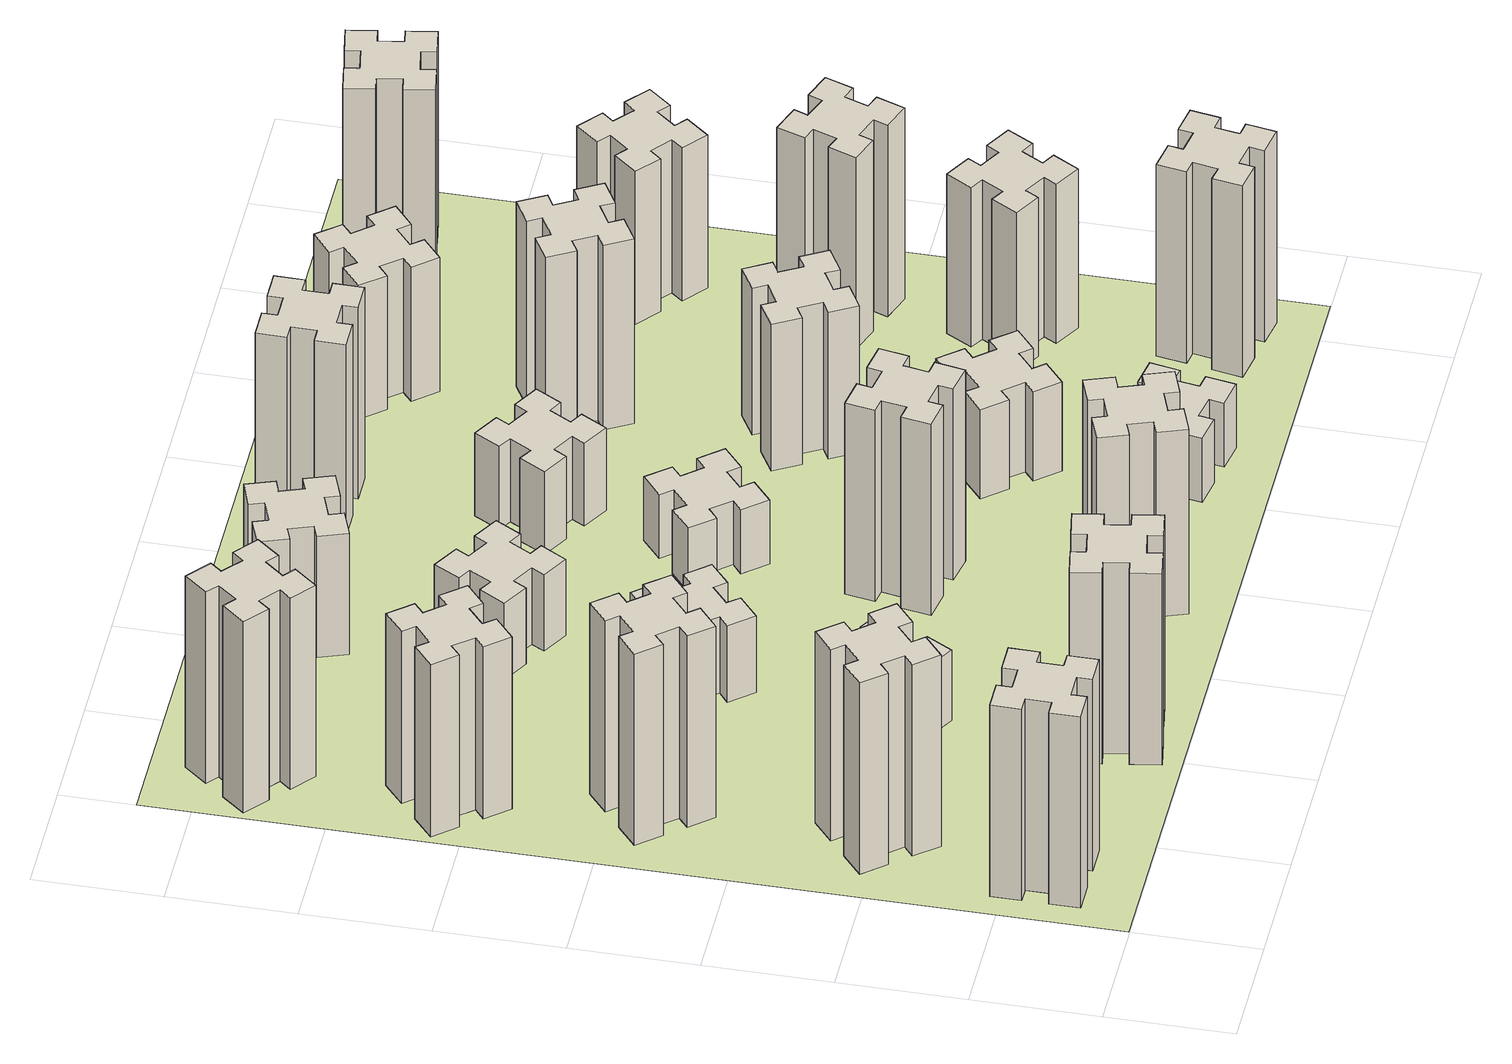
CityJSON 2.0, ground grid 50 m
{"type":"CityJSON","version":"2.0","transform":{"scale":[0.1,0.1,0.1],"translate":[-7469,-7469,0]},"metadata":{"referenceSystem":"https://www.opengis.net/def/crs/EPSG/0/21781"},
"CityObjects":{
"building1":{"type":"Building","attributes":{"class":"1000","function":"1000","usage":"1000","yearOfConstruction":2016,"roofType":"1000","measuredHeight":90,"storeysAboveGround":30,"storeysBelowGround":0},"geometry":[{"type":"Solid","lod":"1","boundaries":[[[[0,1,2,3,4,5,6,7,8,9,10,11,12,13,14,15,16,17,18,19]],[[17,16,20,21]],[[16,15,22,20]],[[15,14,23,22]],[[14,13,24,23]],[[13,12,25,24]],[[12,11,26,25]],[[11,10,27,26]],[[10,9,28,27]],[[9,8,29,28]],[[8,7,30,29]],[[7,6,31,30]],[[6,5,32,31]],[[5,4,33,32]],[[4,3,34,33]],[[3,2,35,34]],[[2,1,36,35]],[[1,0,37,36]],[[0,19,38,37]],[[19,18,39,38]],[[18,17,21,39]],[[24,25,26,27,28,29,30,31,32,33,34,35,36,37,38,39,21,20,22,23]]]]}]},
"building2":{"type":"Building","attributes":{"class":"1000","function":"1000","usage":"1000","yearOfConstruction":2016,"roofType":"1000","measuredHeight":90,"storeysAboveGround":30,"storeysBelowGround":0},"geometry":[{"type":"Solid","lod":"1","boundaries":[[[[40,41,42,43,44,45,46,47,48,49,50,51,52,53,54,55,56,57,58,59]],[[57,56,60,61]],[[56,55,62,60]],[[55,54,63,62]],[[54,53,64,63]],[[53,52,65,64]],[[52,51,66,65]],[[51,50,67,66]],[[50,49,68,67]],[[49,48,69,68]],[[48,47,70,69]],[[47,46,71,70]],[[46,45,72,71]],[[45,44,73,72]],[[44,43,74,73]],[[43,42,75,74]],[[42,41,76,75]],[[41,40,77,76]],[[40,59,78,77]],[[59,58,79,78]],[[58,57,61,79]],[[64,65,66,67,68,69,70,71,72,73,74,75,76,77,78,79,61,60,62,63]]]]}]},
"building3":{"type":"Building","attributes":{"class":"1000","function":"1000","usage":"1000","yearOfConstruction":2016,"roofType":"1000","measuredHeight":90,"storeysAboveGround":30,"storeysBelowGround":0},"geometry":[{"type":"Solid","lod":"1","boundaries":[[[[80,81,82,83,84,85,86,87,88,89,90,91,92,93,94,95,96,97,98,99]],[[97,96,100,101]],[[96,95,102,100]],[[95,94,103,102]],[[94,93,104,103]],[[93,92,105,104]],[[92,91,106,105]],[[91,90,107,106]],[[90,89,108,107]],[[89,88,109,108]],[[88,87,110,109]],[[87,86,111,110]],[[86,85,112,111]],[[85,84,113,112]],[[84,83,114,113]],[[83,82,115,114]],[[82,81,116,115]],[[81,80,117,116]],[[80,99,118,117]],[[99,98,119,118]],[[98,97,101,119]],[[104,105,106,107,108,109,110,111,112,113,114,115,116,117,118,119,101,100,102,103]]]]}]},
"building4":{"type":"Building","attributes":{"class":"1000","function":"1000","usage":"1000","yearOfConstruction":2016,"roofType":"1000","measuredHeight":81,"storeysAboveGround":30,"storeysBelowGround":0},"geometry":[{"type":"Solid","lod":"1","boundaries":[[[[120,121,122,123,124,125,126,127,128,129,130,131,132,133,134,135,136,137,138,139]],[[137,136,140,141]],[[136,135,142,140]],[[135,134,143,142]],[[134,133,144,143]],[[133,132,145,144]],[[132,131,146,145]],[[131,130,147,146]],[[130,129,148,147]],[[129,128,149,148]],[[128,127,150,149]],[[127,126,151,150]],[[126,125,152,151]],[[125,124,153,152]],[[124,123,154,153]],[[123,122,155,154]],[[122,121,156,155]],[[121,120,157,156]],[[120,139,158,157]],[[139,138,159,158]],[[138,137,141,159]],[[144,145,146,147,148,149,150,151,152,153,154,155,156,157,158,159,141,140,142,143]]]]}]},
"building5":{"type":"Building","attributes":{"class":"1000","function":"1000","usage":"1000","yearOfConstruction":2016,"roofType":"1000","measuredHeight":90,"storeysAboveGround":30,"storeysBelowGround":0},"geometry":[{"type":"Solid","lod":"1","boundaries":[[[[160,161,162,163,164,165,166,167,168,169,170,171,172,173,174,175,176,177,178,179]],[[177,176,180,181]],[[176,175,182,180]],[[175,174,183,182]],[[174,173,184,183]],[[173,172,185,184]],[[172,171,186,185]],[[171,170,187,186]],[[170,169,188,187]],[[169,168,189,188]],[[168,167,190,189]],[[167,166,191,190]],[[166,165,192,191]],[[165,164,193,192]],[[164,163,194,193]],[[163,162,195,194]],[[162,161,196,195]],[[161,160,197,196]],[[160,179,198,197]],[[179,178,199,198]],[[178,177,181,199]],[[184,185,186,187,188,189,190,191,192,193,194,195,196,197,198,199,181,180,182,183]]]]}]},
"building6":{"type":"Building","attributes":{"class":"1000","function":"1000","usage":"1000","yearOfConstruction":2016,"roofType":"1000","measuredHeight":90,"storeysAboveGround":30,"storeysBelowGround":0},"geometry":[{"type":"Solid","lod":"1","boundaries":[[[[200,201,202,203,204,205,206,207,208,209,210,211,212,213,214,215,216,217,218,219]],[[217,216,220,221]],[[216,215,222,220]],[[215,214,223,222]],[[214,213,224,223]],[[213,212,225,224]],[[212,211,226,225]],[[211,210,227,226]],[[210,209,228,227]],[[209,208,229,228]],[[208,207,230,229]],[[207,206,231,230]],[[206,205,232,231]],[[205,204,233,232]],[[204,203,234,233]],[[203,202,235,234]],[[202,201,236,235]],[[201,200,237,236]],[[200,219,238,237]],[[219,218,239,238]],[[218,217,221,239]],[[224,225,226,227,228,229,230,231,232,233,234,235,236,237,238,239,221,220,222,223]]]]}]},
"building7":{"type":"Building","attributes":{"class":"1000","function":"1000","usage":"1000","yearOfConstruction":2016,"roofType":"1000","measuredHeight":33,"storeysAboveGround":30,"storeysBelowGround":0},"geometry":[{"type":"Solid","lod":"1","boundaries":[[[[240,241,242,243,244,245,246,247,248,249,250,251,252,253,254,255,256,257,258,259]],[[257,256,260,261]],[[256,255,262,260]],[[255,254,263,262]],[[254,253,264,263]],[[253,252,265,264]],[[252,251,266,265]],[[251,250,267,266]],[[250,249,268,267]],[[249,248,269,268]],[[248,247,270,269]],[[247,246,271,270]],[[246,245,272,271]],[[245,244,273,272]],[[244,243,274,273]],[[243,242,275,274]],[[242,241,276,275]],[[241,240,277,276]],[[240,259,278,277]],[[259,258,279,278]],[[258,257,261,279]],[[264,265,266,267,268,269,270,271,272,273,274,275,276,277,278,279,261,260,262,263]]]]}]},
"building8":{"type":"Building","attributes":{"class":"1000","function":"1000","usage":"1000","yearOfConstruction":2016,"roofType":"1000","measuredHeight":36,"storeysAboveGround":30,"storeysBelowGround":0},"geometry":[{"type":"Solid","lod":"1","boundaries":[[[[280,281,282,283,284,285,286,287,288,289,290,291,292,293,294,295,296,297,298,299]],[[297,296,300,301]],[[296,295,302,300]],[[295,294,303,302]],[[294,293,304,303]],[[293,292,305,304]],[[292,291,306,305]],[[291,290,307,306]],[[290,289,308,307]],[[289,288,309,308]],[[288,287,310,309]],[[287,286,311,310]],[[286,285,312,311]],[[285,284,313,312]],[[284,283,314,313]],[[283,282,315,314]],[[282,281,316,315]],[[281,280,317,316]],[[280,299,318,317]],[[299,298,319,318]],[[298,297,301,319]],[[304,305,306,307,308,309,310,311,312,313,314,315,316,317,318,319,301,300,302,303]]]]}]},
"building9":{"type":"Building","attributes":{"class":"1000","function":"1000","usage":"1000","yearOfConstruction":2016,"roofType":"1000","measuredHeight":36,"storeysAboveGround":30,"storeysBelowGround":0},"geometry":[{"type":"Solid","lod":"1","boundaries":[[[[320,321,322,323,324,325,326,327,328,329,330,331,332,333,334,335,336,337,338,339]],[[337,336,340,341]],[[336,335,342,340]],[[335,334,343,342]],[[334,333,344,343]],[[333,332,345,344]],[[332,331,346,345]],[[331,330,347,346]],[[330,329,348,347]],[[329,328,349,348]],[[328,327,350,349]],[[327,326,351,350]],[[326,325,352,351]],[[325,324,353,352]],[[324,323,354,353]],[[323,322,355,354]],[[322,321,356,355]],[[321,320,357,356]],[[320,339,358,357]],[[339,338,359,358]],[[338,337,341,359]],[[344,345,346,347,348,349,350,351,352,353,354,355,356,357,358,359,341,340,342,343]]]]}]},
"building10":{"type":"Building","attributes":{"class":"1000","function":"1000","usage":"1000","yearOfConstruction":2016,"roofType":"1000","measuredHeight":87,"storeysAboveGround":30,"storeysBelowGround":0},"geometry":[{"type":"Solid","lod":"1","boundaries":[[[[360,361,362,363,364,365,366,367,368,369,370,371,372,373,374,375,376,377,378,379]],[[377,376,380,381]],[[376,375,382,380]],[[375,374,383,382]],[[374,373,384,383]],[[373,372,385,384]],[[372,371,386,385]],[[371,370,387,386]],[[370,369,388,387]],[[369,368,389,388]],[[368,367,390,389]],[[367,366,391,390]],[[366,365,392,391]],[[365,364,393,392]],[[364,363,394,393]],[[363,362,395,394]],[[362,361,396,395]],[[361,360,397,396]],[[360,379,398,397]],[[379,378,399,398]],[[378,377,381,399]],[[384,385,386,387,388,389,390,391,392,393,394,395,396,397,398,399,381,380,382,383]]]]}]},
"building11":{"type":"Building","attributes":{"class":"1000","function":"1000","usage":"1000","yearOfConstruction":2016,"roofType":"1000","measuredHeight":57,"storeysAboveGround":30,"storeysBelowGround":0},"geometry":[{"type":"Solid","lod":"1","boundaries":[[[[400,401,402,403,404,405,406,407,408,409,410,411,412,413,414,415,416,417,418,419]],[[417,416,420,421]],[[416,415,422,420]],[[415,414,423,422]],[[414,413,424,423]],[[413,412,425,424]],[[412,411,426,425]],[[411,410,427,426]],[[410,409,428,427]],[[409,408,429,428]],[[408,407,430,429]],[[407,406,431,430]],[[406,405,432,431]],[[405,404,433,432]],[[404,403,434,433]],[[403,402,435,434]],[[402,401,436,435]],[[401,400,437,436]],[[400,419,438,437]],[[419,418,439,438]],[[418,417,421,439]],[[424,425,426,427,428,429,430,431,432,433,434,435,436,437,438,439,421,420,422,423]]]]}]},
"building12":{"type":"Building","attributes":{"class":"1000","function":"1000","usage":"1000","yearOfConstruction":2016,"roofType":"1000","measuredHeight":90,"storeysAboveGround":30,"storeysBelowGround":0},"geometry":[{"type":"Solid","lod":"1","boundaries":[[[[440,441,442,443,444,445,446,447,448,449,450,451,452,453,454,455,456,457,458,459]],[[457,456,460,461]],[[456,455,462,460]],[[455,454,463,462]],[[454,453,464,463]],[[453,452,465,464]],[[452,451,466,465]],[[451,450,467,466]],[[450,449,468,467]],[[449,448,469,468]],[[448,447,470,469]],[[447,446,471,470]],[[446,445,472,471]],[[445,444,473,472]],[[444,443,474,473]],[[443,442,475,474]],[[442,441,476,475]],[[441,440,477,476]],[[440,459,478,477]],[[459,458,479,478]],[[458,457,461,479]],[[464,465,466,467,468,469,470,471,472,473,474,475,476,477,478,479,461,460,462,463]]]]}]},
"building13":{"type":"Building","attributes":{"class":"1000","function":"1000","usage":"1000","yearOfConstruction":2016,"roofType":"1000","measuredHeight":30,"storeysAboveGround":30,"storeysBelowGround":0},"geometry":[{"type":"Solid","lod":"1","boundaries":[[[[480,481,482,483,484,485,486,487,488,489,490,491,492,493,494,495,496,497,498,499]],[[497,496,500,501]],[[496,495,502,500]],[[495,494,503,502]],[[494,493,504,503]],[[493,492,505,504]],[[492,491,506,505]],[[491,490,507,506]],[[490,489,508,507]],[[489,488,509,508]],[[488,487,510,509]],[[487,486,511,510]],[[486,485,512,511]],[[485,484,513,512]],[[484,483,514,513]],[[483,482,515,514]],[[482,481,516,515]],[[481,480,517,516]],[[480,499,518,517]],[[499,498,519,518]],[[498,497,501,519]],[[504,505,506,507,508,509,510,511,512,513,514,515,516,517,518,519,501,500,502,503]]]]}]},
"building14":{"type":"Building","attributes":{"class":"1000","function":"1000","usage":"1000","yearOfConstruction":2016,"roofType":"1000","measuredHeight":39,"storeysAboveGround":30,"storeysBelowGround":0},"geometry":[{"type":"Solid","lod":"1","boundaries":[[[[520,521,522,523,524,525,526,527,528,529,530,531,532,533,534,535,536,537,538,539]],[[537,536,540,541]],[[536,535,542,540]],[[535,534,543,542]],[[534,533,544,543]],[[533,532,545,544]],[[532,531,546,545]],[[531,530,547,546]],[[530,529,548,547]],[[529,528,549,548]],[[528,527,550,549]],[[527,526,551,550]],[[526,525,552,551]],[[525,524,553,552]],[[524,523,554,553]],[[523,522,555,554]],[[522,521,556,555]],[[521,520,557,556]],[[520,539,558,557]],[[539,538,559,558]],[[538,537,541,559]],[[544,545,546,547,548,549,550,551,552,553,554,555,556,557,558,559,541,540,542,543]]]]}]},
"building15":{"type":"Building","attributes":{"class":"1000","function":"1000","usage":"1000","yearOfConstruction":2016,"roofType":"1000","measuredHeight":30,"storeysAboveGround":30,"storeysBelowGround":0},"geometry":[{"type":"Solid","lod":"1","boundaries":[[[[560,561,562,563,564,565,566,567,568,569,570,571,572,573,574,575,576,577,578,579]],[[577,576,580,581]],[[576,575,582,580]],[[575,574,583,582]],[[574,573,584,583]],[[573,572,585,584]],[[572,571,586,585]],[[571,570,587,586]],[[570,569,588,587]],[[569,568,589,588]],[[568,567,590,589]],[[567,566,591,590]],[[566,565,592,591]],[[565,564,593,592]],[[564,563,594,593]],[[563,562,595,594]],[[562,561,596,595]],[[561,560,597,596]],[[560,579,598,597]],[[579,578,599,598]],[[578,577,581,599]],[[584,585,586,587,588,589,590,591,592,593,594,595,596,597,598,599,581,580,582,583]]]]}]},
"building16":{"type":"Building","attributes":{"class":"1000","function":"1000","usage":"1000","yearOfConstruction":2016,"roofType":"1000","measuredHeight":90,"storeysAboveGround":30,"storeysBelowGround":0},"geometry":[{"type":"Solid","lod":"1","boundaries":[[[[600,601,602,603,604,605,606,607,608,609,610,611,612,613,614,615,616,617,618,619]],[[617,616,620,621]],[[616,615,622,620]],[[615,614,623,622]],[[614,613,624,623]],[[613,612,625,624]],[[612,611,626,625]],[[611,610,627,626]],[[610,609,628,627]],[[609,608,629,628]],[[608,607,630,629]],[[607,606,631,630]],[[606,605,632,631]],[[605,604,633,632]],[[604,603,634,633]],[[603,602,635,634]],[[602,601,636,635]],[[601,600,637,636]],[[600,619,638,637]],[[619,618,639,638]],[[618,617,621,639]],[[624,625,626,627,628,629,630,631,632,633,634,635,636,637,638,639,621,620,622,623]]]]}]},
"building17":{"type":"Building","attributes":{"class":"1000","function":"1000","usage":"1000","yearOfConstruction":2016,"roofType":"1000","measuredHeight":42,"storeysAboveGround":30,"storeysBelowGround":0},"geometry":[{"type":"Solid","lod":"1","boundaries":[[[[640,641,642,643,644,645,646,647,648,649,650,651,652,653,654,655,656,657,658,659]],[[657,656,660,661]],[[656,655,662,660]],[[655,654,663,662]],[[654,653,664,663]],[[653,652,665,664]],[[652,651,666,665]],[[651,650,667,666]],[[650,649,668,667]],[[649,648,669,668]],[[648,647,670,669]],[[647,646,671,670]],[[646,645,672,671]],[[645,644,673,672]],[[644,643,674,673]],[[643,642,675,674]],[[642,641,676,675]],[[641,640,677,676]],[[640,659,678,677]],[[659,658,679,678]],[[658,657,661,679]],[[664,665,666,667,668,669,670,671,672,673,674,675,676,677,678,679,661,660,662,663]]]]}]},
"building18":{"type":"Building","attributes":{"class":"1000","function":"1000","usage":"1000","yearOfConstruction":2016,"roofType":"1000","measuredHeight":69,"storeysAboveGround":30,"storeysBelowGround":0},"geometry":[{"type":"Solid","lod":"1","boundaries":[[[[680,681,682,683,684,685,686,687,688,689,690,691,692,693,694,695,696,697,698,699]],[[697,696,700,701]],[[696,695,702,700]],[[695,694,703,702]],[[694,693,704,703]],[[693,692,705,704]],[[692,691,706,705]],[[691,690,707,706]],[[690,689,708,707]],[[689,688,709,708]],[[688,687,710,709]],[[687,686,711,710]],[[686,685,712,711]],[[685,684,713,712]],[[684,683,714,713]],[[683,682,715,714]],[[682,681,716,715]],[[681,680,717,716]],[[680,699,718,717]],[[699,698,719,718]],[[698,697,701,719]],[[704,705,706,707,708,709,710,711,712,713,714,715,716,717,718,719,701,700,702,703]]]]}]},
"building19":{"type":"Building","attributes":{"class":"1000","function":"1000","usage":"1000","yearOfConstruction":2016,"roofType":"1000","measuredHeight":87,"storeysAboveGround":30,"storeysBelowGround":0},"geometry":[{"type":"Solid","lod":"1","boundaries":[[[[720,721,722,723,724,725,726,727,728,729,730,731,732,733,734,735,736,737,738,739]],[[737,736,740,741]],[[736,735,742,740]],[[735,734,743,742]],[[734,733,744,743]],[[733,732,745,744]],[[732,731,746,745]],[[731,730,747,746]],[[730,729,748,747]],[[729,728,749,748]],[[728,727,750,749]],[[727,726,751,750]],[[726,725,752,751]],[[725,724,753,752]],[[724,723,754,753]],[[723,722,755,754]],[[722,721,756,755]],[[721,720,757,756]],[[720,739,758,757]],[[739,738,759,758]],[[738,737,741,759]],[[744,745,746,747,748,749,750,751,752,753,754,755,756,757,758,759,741,740,742,743]]]]}]},
"building20":{"type":"Building","attributes":{"class":"1000","function":"1000","usage":"1000","yearOfConstruction":2016,"roofType":"1000","measuredHeight":90,"storeysAboveGround":30,"storeysBelowGround":0},"geometry":[{"type":"Solid","lod":"1","boundaries":[[[[760,761,762,763,764,765,766,767,768,769,770,771,772,773,774,775,776,777,778,779]],[[777,776,780,781]],[[776,775,782,780]],[[775,774,783,782]],[[774,773,784,783]],[[773,772,785,784]],[[772,771,786,785]],[[771,770,787,786]],[[770,769,788,787]],[[769,768,789,788]],[[768,767,790,789]],[[767,766,791,790]],[[766,765,792,791]],[[765,764,793,792]],[[764,763,794,793]],[[763,762,795,794]],[[762,761,796,795]],[[761,760,797,796]],[[760,779,798,797]],[[779,778,799,798]],[[778,777,781,799]],[[784,785,786,787,788,789,790,791,792,793,794,795,796,797,798,799,781,780,782,783]]]]}]},
"building21":{"type":"Building","attributes":{"class":"1000","function":"1000","usage":"1000","yearOfConstruction":2016,"roofType":"1000","measuredHeight":63,"storeysAboveGround":30,"storeysBelowGround":0},"geometry":[{"type":"Solid","lod":"1","boundaries":[[[[800,801,802,803,804,805,806,807,808,809,810,811,812,813,814,815,816,817,818,819]],[[817,816,820,821]],[[816,815,822,820]],[[815,814,823,822]],[[814,813,824,823]],[[813,812,825,824]],[[812,811,826,825]],[[811,810,827,826]],[[810,809,828,827]],[[809,808,829,828]],[[808,807,830,829]],[[807,806,831,830]],[[806,805,832,831]],[[805,804,833,832]],[[804,803,834,833]],[[803,802,835,834]],[[802,801,836,835]],[[801,800,837,836]],[[800,819,838,837]],[[819,818,839,838]],[[818,817,821,839]],[[824,825,826,827,828,829,830,831,832,833,834,835,836,837,838,839,821,820,822,823]]]]}]},
"building22":{"type":"Building","attributes":{"class":"1000","function":"1000","usage":"1000","yearOfConstruction":2016,"roofType":"1000","measuredHeight":75,"storeysAboveGround":30,"storeysBelowGround":0},"geometry":[{"type":"Solid","lod":"1","boundaries":[[[[840,841,842,843,844,845,846,847,848,849,850,851,852,853,854,855,856,857,858,859]],[[857,856,860,861]],[[856,855,862,860]],[[855,854,863,862]],[[854,853,864,863]],[[853,852,865,864]],[[852,851,866,865]],[[851,850,867,866]],[[850,849,868,867]],[[849,848,869,868]],[[848,847,870,869]],[[847,846,871,870]],[[846,845,872,871]],[[845,844,873,872]],[[844,843,874,873]],[[843,842,875,874]],[[842,841,876,875]],[[841,840,877,876]],[[840,859,878,877]],[[859,858,879,878]],[[858,857,861,879]],[[864,865,866,867,868,869,870,871,872,873,874,875,876,877,878,879,861,860,862,863]]]]}]},
"building23":{"type":"Building","attributes":{"class":"1000","function":"1000","usage":"1000","yearOfConstruction":2016,"roofType":"1000","measuredHeight":90,"storeysAboveGround":30,"storeysBelowGround":0},"geometry":[{"type":"Solid","lod":"1","boundaries":[[[[880,881,882,883,884,885,886,887,888,889,890,891,892,893,894,895,896,897,898,899]],[[897,896,900,901]],[[896,895,902,900]],[[895,894,903,902]],[[894,893,904,903]],[[893,892,905,904]],[[892,891,906,905]],[[891,890,907,906]],[[890,889,908,907]],[[889,888,909,908]],[[888,887,910,909]],[[887,886,911,910]],[[886,885,912,911]],[[885,884,913,912]],[[884,883,914,913]],[[883,882,915,914]],[[882,881,916,915]],[[881,880,917,916]],[[880,899,918,917]],[[899,898,919,918]],[[898,897,901,919]],[[904,905,906,907,908,909,910,911,912,913,914,915,916,917,918,919,901,900,902,903]]]]}]},
"building24":{"type":"Building","attributes":{"class":"1000","function":"1000","usage":"1000","yearOfConstruction":2016,"roofType":"1000","measuredHeight":72,"storeysAboveGround":30,"storeysBelowGround":0},"geometry":[{"type":"Solid","lod":"1","boundaries":[[[[920,921,922,923,924,925,926,927,928,929,930,931,932,933,934,935,936,937,938,939]],[[937,936,940,941]],[[936,935,942,940]],[[935,934,943,942]],[[934,933,944,943]],[[933,932,945,944]],[[932,931,946,945]],[[931,930,947,946]],[[930,929,948,947]],[[929,928,949,948]],[[928,927,950,949]],[[927,926,951,950]],[[926,925,952,951]],[[925,924,953,952]],[[924,923,954,953]],[[923,922,955,954]],[[922,921,956,955]],[[921,920,957,956]],[[920,939,958,957]],[[939,938,959,958]],[[938,937,941,959]],[[944,945,946,947,948,949,950,951,952,953,954,955,956,957,958,959,941,940,942,943]]]]}]},
"building25":{"type":"Building","attributes":{"class":"1000","function":"1000","usage":"1000","yearOfConstruction":2016,"roofType":"1000","measuredHeight":90,"storeysAboveGround":30,"storeysBelowGround":0},"geometry":[{"type":"Solid","lod":"1","boundaries":[[[[960,961,962,963,964,965,966,967,968,969,970,971,972,973,974,975,976,977,978,979]],[[977,976,980,981]],[[976,975,982,980]],[[975,974,983,982]],[[974,973,984,983]],[[973,972,985,984]],[[972,971,986,985]],[[971,970,987,986]],[[970,969,988,987]],[[969,968,989,988]],[[968,967,990,989]],[[967,966,991,990]],[[966,965,992,991]],[[965,964,993,992]],[[964,963,994,993]],[[963,962,995,994]],[[962,961,996,995]],[[961,960,997,996]],[[960,979,998,997]],[[979,978,999,998]],[[978,977,981,999]],[[984,985,986,987,988,989,990,991,992,993,994,995,996,997,998,999,981,980,982,983]]]]}]},
"landuse1":{"type":"LandUse","attributes":{"name":"plot1","function":"1010"},"geometry":[{"type":"MultiSurface","lod":"1","boundaries":[[[1000,1001,1002,1003]]]}]}
},
"vertices":[
[165,425,0],[165,325,0],[105,325,0],[105,205,0],[225,205,0],[225,265,0],[325,265,0],[325,205,0],[445,205,0],[445,325,0],[385,325,0],[385,425,0],[445,425,0],[445,545,0],[325,545,0],[325,485,0],[225,485,0],[225,545,0],[105,545,0],[105,425,0],[225,485,900],[225,545,900],[325,485,900],[325,545,900],[445,545,900],[445,425,900],[385,425,900],[385,325,900],[445,325,900],[445,205,900],[325,205,900],[325,265,900],[225,265,900],[225,205,900],[105,205,900],[105,325,900],[165,325,900],[165,425,900],[105,425,900],[105,545,900],
[492,1048,0],[427,1124,0],[473,1163,0],[396,1255,0],[304,1178,0],[343,1132,0],[266,1067,0],[228,1113,0],[136,1036,0],[213,944,0],[259,983,0],[323,906,0],[277,868,0],[354,776,0],[446,853,0],[408,899,0],[484,963,0],[523,917,0],[615,994,0],[538,1086,0],[484,963,900],[523,917,900],[408,899,900],[446,853,900],[354,776,900],[277,868,900],[323,906,900],[259,983,900],[213,944,900],[136,1036,900],[228,1113,900],[266,1067,900],[343,1132,900],[304,1178,900],[396,1255,900],[473,1163,900],[427,1124,900],[492,1048,900],[538,1086,900],[615,994,900],
[492,1888,0],[427,1964,0],[473,2003,0],[396,2095,0],[304,2018,0],[343,1972,0],[266,1907,0],[228,1953,0],[136,1876,0],[213,1784,0],[259,1823,0],[323,1746,0],[277,1708,0],[354,1616,0],[446,1693,0],[408,1739,0],[484,1803,0],[523,1757,0],[615,1834,0],[538,1926,0],[484,1803,900],[523,1757,900],[408,1739,900],[446,1693,900],[354,1616,900],[277,1708,900],[323,1746,900],[259,1823,900],[213,1784,900],[136,1876,900],[228,1953,900],[266,1907,900],[343,1972,900],[304,2018,900],[396,2095,900],[473,2003,900],[427,1964,900],[492,1888,900],[538,1926,900],[615,1834,900],
[243,2712,0],[166,2647,0],[128,2693,0],[36,2616,0],[113,2524,0],[159,2563,0],[223,2486,0],[177,2448,0],[254,2356,0],[346,2433,0],[308,2479,0],[384,2543,0],[423,2497,0],[515,2574,0],[438,2666,0],[392,2628,0],[327,2704,0],[373,2743,0],[296,2835,0],[204,2758,0],[327,2704,810],[373,2743,810],[392,2628,810],[438,2666,810],[515,2574,810],[423,2497,810],[384,2543,810],[308,2479,810],[346,2433,810],[254,2356,810],[177,2448,810],[223,2486,810],[159,2563,810],[113,2524,810],[36,2616,810],[128,2693,810],[166,2647,810],[243,2712,810],[204,2758,810],[296,2835,810],
[1232,245,0],[1215,344,0],[1274,354,0],[1253,472,0],[1135,451,0],[1145,392,0],[1047,375,0],[1037,434,0],[918,413,0],[939,295,0],[998,305,0],[1016,207,0],[957,197,0],[977,78,0],[1096,99,0],[1085,158,0],[1184,176,0],[1194,117,0],[1312,137,0],[1291,256,0],[1184,176,900],[1194,117,900],[1085,158,900],[1096,99,900],[977,78,900],[957,197,900],[1016,207,900],[998,305,900],[939,295,900],[918,413,900],[1037,434,900],[1047,375,900],[1145,392,900],[1135,451,900],[1253,472,900],[1274,354,900],[1215,344,900],[1232,245,900],[1291,256,900],[1312,137,900],
[384,3387,0],[308,3452,0],[346,3498,0],[254,3575,0],[177,3483,0],[223,3444,0],[159,3368,0],[113,3406,0],[36,3314,0],[128,3237,0],[166,3283,0],[243,3219,0],[204,3173,0],[296,3096,0],[373,3188,0],[327,3226,0],[392,3303,0],[438,3264,0],[515,3356,0],[423,3433,0],[392,3303,900],[438,3264,900],[327,3226,900],[373,3188,900],[296,3096,900],[204,3173,900],[243,3219,900],[166,3283,900],[128,3237,900],[36,3314,900],[113,3406,900],[159,3368,900],[223,3444,900],[177,3483,900],[254,3575,900],[346,3498,900],[308,3452,900],[384,3387,900],[423,3433,900],[515,3356,900],
[1086,1017,0],[1136,1104,0],[1188,1074,0],[1248,1178,0],[1144,1238,0],[1114,1186,0],[1027,1236,0],[1057,1288,0],[953,1348,0],[893,1244,0],[945,1214,0],[895,1127,0],[843,1157,0],[783,1053,0],[887,993,0],[917,1045,0],[1004,995,0],[974,943,0],[1078,883,0],[1138,987,0],[1004,995,330],[974,943,330],[917,1045,330],[887,993,330],[783,1053,330],[843,1157,330],[895,1127,330],[945,1214,330],[893,1244,330],[953,1348,330],[1057,1288,330],[1027,1236,330],[1114,1186,330],[1144,1238,330],[1248,1178,330],[1188,1074,330],[1136,1104,330],[1086,1017,330],[1138,987,330],[1078,883,330],
[1083,1972,0],[1006,1907,0],[968,1953,0],[876,1876,0],[953,1784,0],[999,1823,0],[1063,1746,0],[1017,1708,0],[1094,1616,0],[1186,1693,0],[1148,1739,0],[1224,1803,0],[1263,1757,0],[1355,1834,0],[1278,1926,0],[1232,1888,0],[1167,1964,0],[1213,2003,0],[1136,2095,0],[1044,2018,0],[1167,1964,360],[1213,2003,360],[1232,1888,360],[1278,1926,360],[1355,1834,360],[1263,1757,360],[1224,1803,360],[1148,1739,360],[1186,1693,360],[1094,1616,360],[1017,1708,360],[1063,1746,360],[999,1823,360],[953,1784,360],[876,1876,360],[968,1953,360],[1006,1907,360],[1083,1972,360],[1044,2018,360],[1136,2095,360],
[1314,2666,0],[1227,2716,0],[1257,2768,0],[1153,2828,0],[1093,2724,0],[1145,2694,0],[1095,2607,0],[1043,2637,0],[983,2533,0],[1087,2473,0],[1117,2525,0],[1204,2475,0],[1174,2423,0],[1278,2363,0],[1338,2467,0],[1286,2497,0],[1336,2584,0],[1388,2554,0],[1448,2658,0],[1344,2718,0],[1336,2584,360],[1388,2554,360],[1286,2497,360],[1338,2467,360],[1278,2363,360],[1174,2423,360],[1204,2475,360],[1117,2525,360],[1087,2473,360],[983,2533,360],[1043,2637,360],[1095,2607,360],[1145,2694,360],[1093,2724,360],[1153,2828,360],[1257,2768,360],[1227,2716,360],[1314,2666,360],[1344,2718,360],[1448,2658,360],
[1965,496,0],[1871,462,0],[1850,518,0],[1737,477,0],[1779,364,0],[1835,385,0],[1869,291,0],[1813,270,0],[1854,157,0],[1967,199,0],[1946,255,0],[2040,289,0],[2060,233,0],[2173,274,0],[2132,387,0],[2076,366,0],[2042,460,0],[2098,480,0],[2057,593,0],[1944,552,0],[2042,460,870],[2098,480,870],[2076,366,870],[2132,387,870],[2173,274,870],[2060,233,870],[2040,289,870],[1946,255,870],[1967,199,870],[1854,157,870],[1813,270,870],[1869,291,870],[1835,385,870],[1779,364,870],[1737,477,870],[1850,518,870],[1871,462,870],[1965,496,870],[1944,552,870],[2057,593,870],
[1125,3456,0],[1031,3422,0],[1010,3478,0],[897,3437,0],[939,3324,0],[995,3345,0],[1029,3251,0],[973,3230,0],[1014,3117,0],[1127,3159,0],[1106,3215,0],[1200,3249,0],[1220,3193,0],[1333,3234,0],[1292,3347,0],[1236,3326,0],[1202,3420,0],[1258,3440,0],[1217,3553,0],[1104,3512,0],[1202,3420,570],[1258,3440,570],[1236,3326,570],[1292,3347,570],[1333,3234,570],[1220,3193,570],[1200,3249,570],[1106,3215,570],[1127,3159,570],[1014,3117,570],[973,3230,570],[1029,3251,570],[995,3345,570],[939,3324,570],[897,3437,570],[1010,3478,570],[1031,3422,570],[1125,3456,570],[1104,3512,570],[1217,3553,570],
[1924,1315,0],[1825,1332,0],[1836,1391,0],[1717,1412,0],[1697,1294,0],[1756,1284,0],[1738,1185,0],[1679,1196,0],[1658,1077,0],[1777,1057,0],[1787,1116,0],[1885,1098,0],[1875,1039,0],[1993,1018,0],[2014,1137,0],[1955,1147,0],[1972,1245,0],[2031,1235,0],[2052,1353,0],[1934,1374,0],[1972,1245,900],[2031,1235,900],[1955,1147,900],[2014,1137,900],[1993,1018,900],[1875,1039,900],[1885,1098,900],[1787,1116,900],[1777,1057,900],[1658,1077,900],[1679,1196,900],[1738,1185,900],[1756,1284,900],[1697,1294,900],[1717,1412,900],[1836,1391,900],[1825,1332,900],[1924,1315,900],[1934,1374,900],[2052,1353,900],
[1972,1988,0],[1907,2064,0],[1953,2103,0],[1876,2195,0],[1784,2118,0],[1823,2072,0],[1746,2007,0],[1708,2053,0],[1616,1976,0],[1693,1884,0],[1739,1923,0],[1803,1846,0],[1757,1808,0],[1834,1716,0],[1926,1793,0],[1888,1839,0],[1964,1903,0],[2003,1857,0],[2095,1934,0],[2018,2026,0],[1964,1903,300],[2003,1857,300],[1888,1839,300],[1926,1793,300],[1834,1716,300],[1757,1808,300],[1803,1846,300],[1739,1923,300],[1693,1884,300],[1616,1976,300],[1708,2053,300],[1746,2007,300],[1823,2072,300],[1784,2118,300],[1876,2195,300],[1953,2103,300],[1907,2064,300],[1972,1988,300],[2018,2026,300],[2095,1934,300],
[2026,2497,0],[2076,2584,0],[2128,2554,0],[2188,2658,0],[2084,2718,0],[2054,2666,0],[1967,2716,0],[1997,2768,0],[1893,2828,0],[1833,2724,0],[1885,2694,0],[1835,2607,0],[1783,2637,0],[1723,2533,0],[1827,2473,0],[1857,2525,0],[1944,2475,0],[1914,2423,0],[2018,2363,0],[2078,2467,0],[1944,2475,390],[1914,2423,390],[1857,2525,390],[1827,2473,390],[1723,2533,390],[1783,2637,390],[1835,2607,390],[1885,2694,390],[1833,2724,390],[1893,2828,390],[1997,2768,390],[1967,2716,390],[2054,2666,390],[2084,2718,390],[2188,2658,390],[2128,2554,390],[2076,2584,390],[2026,2497,390],[2078,2467,390],[2018,2363,390],
[2596,444,0],[2578,345,0],[2519,356,0],[2498,237,0],[2617,217,0],[2627,276,0],[2725,258,0],[2715,199,0],[2833,178,0],[2854,297,0],[2795,307,0],[2812,405,0],[2871,395,0],[2892,513,0],[2774,534,0],[2764,475,0],[2665,492,0],[2676,551,0],[2557,572,0],[2537,454,0],[2665,492,300],[2676,551,300],[2764,475,300],[2774,534,300],[2892,513,300],[2871,395,300],[2812,405,300],[2795,307,300],[2854,297,300],[2833,178,300],[2715,199,300],[2725,258,300],[2627,276,300],[2617,217,300],[2498,237,300],[2519,356,300],[2578,345,300],[2596,444,300],[2537,454,300],[2557,572,300],
[1965,3385,0],[1965,3485,0],[2025,3485,0],[2025,3605,0],[1905,3605,0],[1905,3545,0],[1805,3545,0],[1805,3605,0],[1685,3605,0],[1685,3485,0],[1745,3485,0],[1745,3385,0],[1685,3385,0],[1685,3265,0],[1805,3265,0],[1805,3325,0],[1905,3325,0],[1905,3265,0],[2025,3265,0],[2025,3385,0],[1905,3325,900],[1905,3265,900],[1805,3325,900],[1805,3265,900],[1685,3265,900],[1685,3385,900],[1745,3385,900],[1745,3485,900],[1685,3485,900],[1685,3605,900],[1805,3605,900],[1805,3545,900],[1905,3545,900],[1905,3605,900],[2025,3605,900],[2025,3485,900],[1965,3485,900],[1965,3385,900],[2025,3385,900],[2025,3265,900],
[2563,1132,0],[2486,1067,0],[2448,1113,0],[2356,1036,0],[2433,944,0],[2479,983,0],[2543,906,0],[2497,868,0],[2574,776,0],[2666,853,0],[2628,899,0],[2704,963,0],[2743,917,0],[2835,994,0],[2758,1086,0],[2712,1048,0],[2647,1124,0],[2693,1163,0],[2616,1255,0],[2524,1178,0],[2647,1124,420],[2693,1163,420],[2712,1048,420],[2758,1086,420],[2835,994,420],[2743,917,420],[2704,963,420],[2628,899,420],[2666,853,420],[2574,776,420],[2497,868,420],[2543,906,420],[2479,983,420],[2433,944,420],[2356,1036,420],[2448,1113,420],[2486,1067,420],[2563,1132,420],[2524,1178,420],[2616,1255,420],
[2475,1744,0],[2525,1657,0],[2473,1627,0],[2533,1523,0],[2637,1583,0],[2607,1635,0],[2694,1685,0],[2724,1633,0],[2828,1693,0],[2768,1797,0],[2716,1767,0],[2666,1854,0],[2718,1884,0],[2658,1988,0],[2554,1928,0],[2584,1876,0],[2497,1826,0],[2467,1878,0],[2363,1818,0],[2423,1714,0],[2497,1826,690],[2467,1878,690],[2584,1876,690],[2554,1928,690],[2658,1988,690],[2718,1884,690],[2666,1854,690],[2716,1767,690],[2768,1797,690],[2828,1693,690],[2724,1633,690],[2694,1685,690],[2607,1635,690],[2637,1583,690],[2533,1523,690],[2473,1627,690],[2525,1657,690],[2475,1744,690],[2423,1714,690],[2363,1818,690],
[2607,2475,0],[2694,2525,0],[2724,2473,0],[2828,2533,0],[2768,2637,0],[2716,2607,0],[2666,2694,0],[2718,2724,0],[2658,2828,0],[2554,2768,0],[2584,2716,0],[2497,2666,0],[2467,2718,0],[2363,2658,0],[2423,2554,0],[2475,2584,0],[2525,2497,0],[2473,2467,0],[2533,2363,0],[2637,2423,0],[2525,2497,870],[2473,2467,870],[2475,2584,870],[2423,2554,870],[2363,2658,870],[2467,2718,870],[2497,2666,870],[2584,2716,870],[2554,2768,870],[2658,2828,870],[2718,2724,870],[2666,2694,870],[2716,2607,870],[2768,2637,870],[2828,2533,870],[2724,2473,870],[2694,2525,870],[2607,2475,870],[2637,2423,870],[2533,2363,870],
[3504,475,0],[3405,492,0],[3416,551,0],[3297,572,0],[3277,454,0],[3336,444,0],[3318,345,0],[3259,356,0],[3238,237,0],[3357,217,0],[3367,276,0],[3465,258,0],[3455,199,0],[3573,178,0],[3594,297,0],[3535,307,0],[3552,405,0],[3611,395,0],[3632,513,0],[3514,534,0],[3552,405,900],[3611,395,900],[3535,307,900],[3594,297,900],[3573,178,900],[3455,199,900],[3465,258,900],[3367,276,900],[3357,217,900],[3238,237,900],[3259,356,900],[3318,345,900],[3336,444,900],[3277,454,900],[3297,572,900],[3416,551,900],[3405,492,900],[3504,475,900],[3514,534,900],[3632,513,900],
[2712,3368,0],[2647,3444,0],[2693,3483,0],[2616,3575,0],[2524,3498,0],[2563,3452,0],[2486,3387,0],[2448,3433,0],[2356,3356,0],[2433,3264,0],[2479,3303,0],[2543,3226,0],[2497,3188,0],[2574,3096,0],[2666,3173,0],[2628,3219,0],[2704,3283,0],[2743,3237,0],[2835,3314,0],[2758,3406,0],[2704,3283,630],[2743,3237,630],[2628,3219,630],[2666,3173,630],[2574,3096,630],[2497,3188,630],[2543,3226,630],[2479,3303,630],[2433,3264,630],[2356,3356,630],[2448,3433,630],[2486,3387,630],[2563,3452,630],[2524,3498,630],[2616,3575,630],[2693,3483,630],[2647,3444,630],[2712,3368,630],[2758,3406,630],[2835,3314,630],
[3434,1186,0],[3347,1236,0],[3377,1288,0],[3273,1348,0],[3213,1244,0],[3265,1214,0],[3215,1127,0],[3163,1157,0],[3103,1053,0],[3207,993,0],[3237,1045,0],[3324,995,0],[3294,943,0],[3398,883,0],[3458,987,0],[3406,1017,0],[3456,1104,0],[3508,1074,0],[3568,1178,0],[3464,1238,0],[3456,1104,750],[3508,1074,750],[3406,1017,750],[3458,987,750],[3398,883,750],[3294,943,750],[3324,995,750],[3237,1045,750],[3207,993,750],[3103,1053,750],[3163,1157,750],[3215,1127,750],[3265,1214,750],[3213,1244,750],[3273,1348,750],[3377,1288,750],[3347,1236,750],[3434,1186,750],[3464,1238,750],[3568,1178,750],
[3422,1671,0],[3456,1765,0],[3512,1744,0],[3553,1857,0],[3440,1898,0],[3420,1842,0],[3326,1876,0],[3347,1932,0],[3234,1973,0],[3193,1860,0],[3249,1840,0],[3215,1746,0],[3159,1767,0],[3117,1654,0],[3230,1613,0],[3251,1669,0],[3345,1635,0],[3324,1579,0],[3437,1537,0],[3478,1650,0],[3345,1635,900],[3324,1579,900],[3251,1669,900],[3230,1613,900],[3117,1654,900],[3159,1767,900],[3215,1746,900],[3249,1840,900],[3193,1860,900],[3234,1973,900],[3347,1932,900],[3326,1876,900],[3420,1842,900],[3440,1898,900],[3553,1857,900],[3512,1744,900],[3456,1765,900],[3422,1671,900],[3478,1650,900],[3437,1537,900],
[3444,2547,0],[3368,2612,0],[3406,2658,0],[3314,2735,0],[3237,2643,0],[3283,2604,0],[3219,2528,0],[3173,2566,0],[3096,2474,0],[3188,2397,0],[3226,2443,0],[3303,2379,0],[3264,2333,0],[3356,2256,0],[3433,2348,0],[3387,2386,0],[3452,2463,0],[3498,2424,0],[3575,2516,0],[3483,2593,0],[3452,2463,720],[3498,2424,720],[3387,2386,720],[3433,2348,720],[3356,2256,720],[3264,2333,720],[3303,2379,720],[3226,2443,720],[3188,2397,720],[3096,2474,720],[3173,2566,720],[3219,2528,720],[3283,2604,720],[3237,2643,720],[3314,2735,720],[3406,2658,720],[3368,2612,720],[3444,2547,720],[3483,2593,720],[3575,2516,720],
[3218,3465,0],[3236,3367,0],[3177,3357,0],[3197,3238,0],[3316,3259,0],[3305,3318,0],[3404,3336,0],[3414,3277,0],[3532,3297,0],[3511,3416,0],[3452,3405,0],[3435,3504,0],[3494,3514,0],[3473,3632,0],[3355,3611,0],[3365,3552,0],[3267,3535,0],[3257,3594,0],[3138,3573,0],[3159,3455,0],[3267,3535,900],[3257,3594,900],[3365,3552,900],[3355,3611,900],[3473,3632,900],[3494,3514,900],[3435,3504,900],[3452,3405,900],[3511,3416,900],[3532,3297,900],[3414,3277,900],[3404,3336,900],[3305,3318,900],[3316,3259,900],[3197,3238,900],[3177,3357,900],[3236,3367,900],[3218,3465,900],[3159,3455,900],[3138,3573,900],
[5,3705,0],[3705,3705,0],[3705,5,0],[5,5,0]
]}
